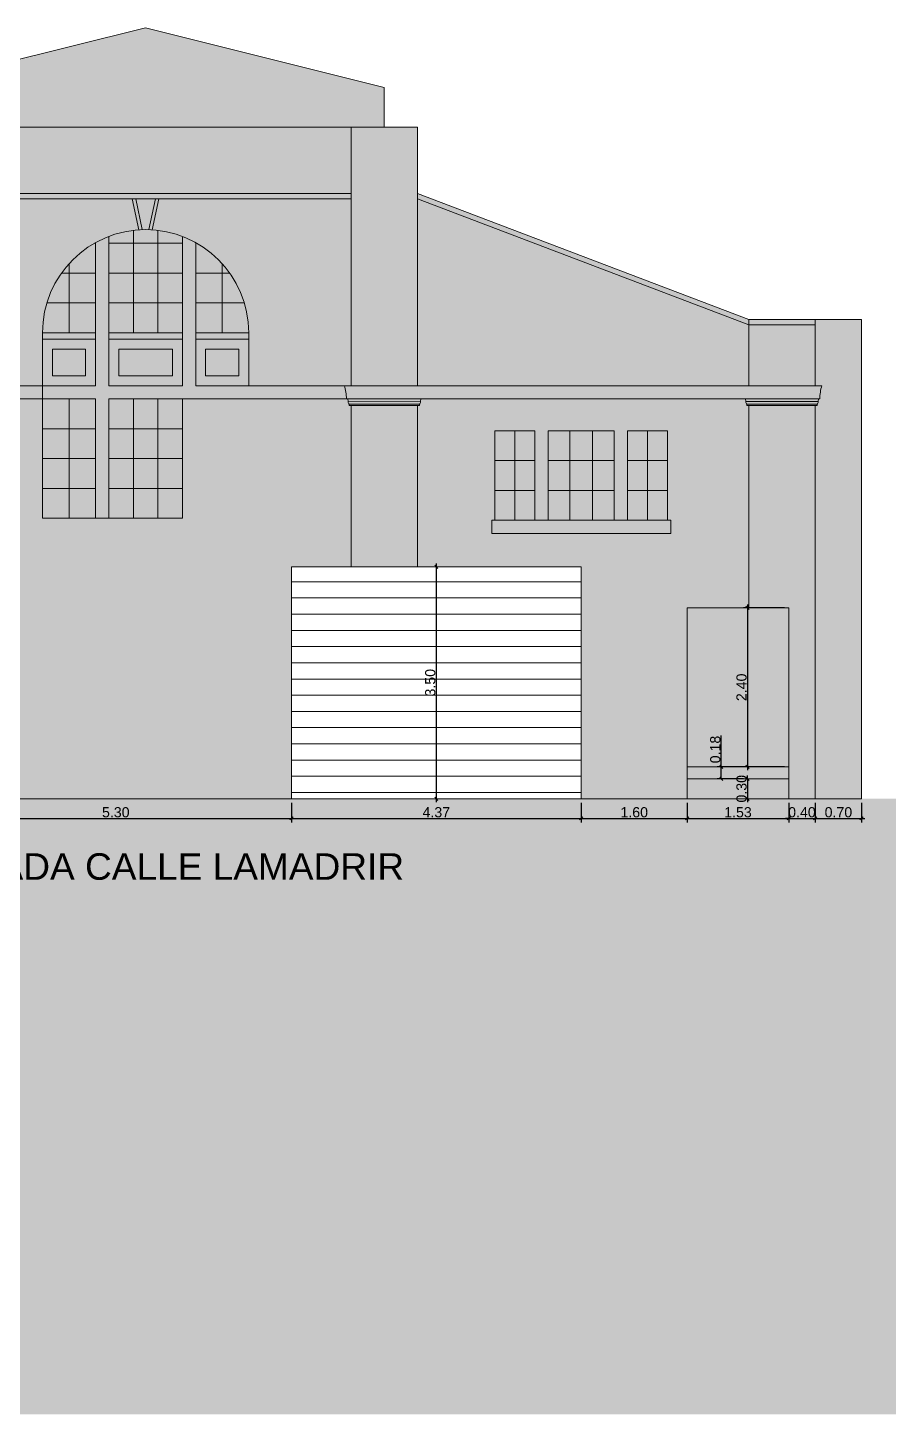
# Model space of a CAD drawing. Header units: metres. Extents: x -68 to 2267, y 0 to 1370.
# Drawn here: x 185.33 to 198.31, y 118.79 to 139.71 of the extents above; entities that cross this region are included whole.
import ezdxf

# ---------------------------------------------------------------- set-up
doc = ezdxf.new("R2010")
doc.units = ezdxf.units.M
doc.layers.add('00-Textos cotas y niveles', color=5, linetype='Continuous', lineweight=5)
doc.layers.add('11. Inst.Pluvial', color=7, linetype='Continuous')
doc.layers.add('A-Corte 1', color=7, linetype='Continuous', lineweight=15, true_color=0x000000)
doc.layers.add('A-Vista 1', color=7, linetype='Continuous', lineweight=9, true_color=0x000000)
doc.styles.add('Arial', font='arial.ttf')
doc.styles.get("Standard").update_dxf_attribs({"font": 'arial.ttf'})
doc.dimstyles.new('Diagonal_-_2_mm_Arial_azul', dxfattribs={"dimscale": 0.3048, "dimtxt": 0.153039, "dimasz": 0.492126, "dimexe": 0.061516, "dimexo": 0.061516, "dimgap": 0.012303, "dimtad": 1, "dimrnd": 0.01, "dimzin": 0, "dimdsep": 46, "dimtxsty": 'Arial', "dimblk1": 'OBLIQUE', "dimblk2": 'OBLIQUE', "dimsah": 1, "dimcen": 0.09, "dimdle": 0.061516, "dimazin": 0, "dimtfac": 1, "dimtdec": 4, "dimtix": 1, "dimtmove": 0, "dimatfit": 3, "dimfxl": 1, "dimtvp": 1, "dimtolj": 1, "dimtzin": 0, "dimarcsym": 2})

# ---------------------------------------------------------------- blocks, each defined once
blk = doc.blocks.new('_Oblique')
at = {"color": 0, "linetype": 'ByBlock', "lineweight": -2}
blk.add_line((-0.5, -0.5), (0.5, 0.5), dxfattribs=at)
blk = doc.blocks.new('*D52')
at = {"layer": '00-Textos cotas y niveles', "color": 0, "lineweight": -2, "transparency": 16777216}
for p, q in [((184.006, 128.017), (184.006, 127.721)), ((189.306, 128.017), (189.306, 127.721)), ((183.956, 127.782), (189.356, 127.782))]:
    blk.add_line(p, q, dxfattribs=at)
at = {"layer": 'Defpoints', "color": 0, "transparency": 16777216}
for p in [(184.006, 128.078), (189.306, 128.078), (189.306, 127.782)]:
    blk.add_point(p, dxfattribs=at)
at = {"layer": '00-Textos cotas y niveles', "color": 0, "lineweight": -2, "transparency": 16777216, "xscale": 0.05, "yscale": 0.05, "zscale": 0.05, "rotation": 180}
blk.add_blockref('_Oblique', (184.006, 127.782), dxfattribs=at)
at = {"layer": '00-Textos cotas y niveles', "color": 0, "lineweight": -2, "transparency": 16777216, "xscale": 0.05, "yscale": 0.05, "zscale": 0.05}
blk.add_blockref('_Oblique', (189.306, 127.782), dxfattribs=at)
at = {"layer": '00-Textos cotas y niveles', "color": 0, "transparency": 16777216, "insert": (186.656, 127.873), "char_height": 0.153, "attachment_point": 5, "style": 'Arial'}
blk.add_mtext('\\A1;5.30', dxfattribs=at)
blk = doc.blocks.new('*D53')
at = {"layer": '00-Textos cotas y niveles', "color": 0, "lineweight": -2, "transparency": 16777216}
for p, q in [((189.306, 128.017), (189.306, 127.721)), ((193.676, 128.017), (193.676, 127.721)), ((189.256, 127.782), (193.726, 127.782))]:
    blk.add_line(p, q, dxfattribs=at)
at = {"layer": 'Defpoints', "color": 0, "transparency": 16777216}
for p in [(189.306, 128.078), (193.676, 128.078), (193.676, 127.782)]:
    blk.add_point(p, dxfattribs=at)
at = {"layer": '00-Textos cotas y niveles', "color": 0, "lineweight": -2, "transparency": 16777216, "xscale": 0.05, "yscale": 0.05, "zscale": 0.05, "rotation": 180}
blk.add_blockref('_Oblique', (189.306, 127.782), dxfattribs=at)
at = {"layer": '00-Textos cotas y niveles', "color": 0, "lineweight": -2, "transparency": 16777216, "xscale": 0.05, "yscale": 0.05, "zscale": 0.05}
blk.add_blockref('_Oblique', (193.676, 127.782), dxfattribs=at)
at = {"layer": '00-Textos cotas y niveles', "color": 0, "transparency": 16777216, "insert": (191.491, 127.873), "char_height": 0.153, "attachment_point": 5, "style": 'Arial'}
blk.add_mtext('\\A1;4.37', dxfattribs=at)
blk = doc.blocks.new('*D54')
at = {"layer": '00-Textos cotas y niveles', "color": 0, "lineweight": -2, "transparency": 16777216}
for p, q in [((193.676, 128.017), (193.676, 127.721)), ((195.276, 128.017), (195.276, 127.721)), ((193.626, 127.782), (195.326, 127.782))]:
    blk.add_line(p, q, dxfattribs=at)
at = {"layer": 'Defpoints', "color": 0, "transparency": 16777216}
for p in [(193.676, 128.078), (195.276, 128.078), (195.276, 127.782)]:
    blk.add_point(p, dxfattribs=at)
at = {"layer": '00-Textos cotas y niveles', "color": 0, "lineweight": -2, "transparency": 16777216, "xscale": 0.05, "yscale": 0.05, "zscale": 0.05, "rotation": 180}
blk.add_blockref('_Oblique', (193.676, 127.782), dxfattribs=at)
at = {"layer": '00-Textos cotas y niveles', "color": 0, "lineweight": -2, "transparency": 16777216, "xscale": 0.05, "yscale": 0.05, "zscale": 0.05}
blk.add_blockref('_Oblique', (195.276, 127.782), dxfattribs=at)
at = {"layer": '00-Textos cotas y niveles', "color": 0, "transparency": 16777216, "insert": (194.476, 127.873), "char_height": 0.153, "attachment_point": 5, "style": 'Arial'}
blk.add_mtext('\\A1;1.60', dxfattribs=at)
blk = doc.blocks.new('*D55')
at = {"layer": '00-Textos cotas y niveles', "color": 0, "lineweight": -2, "transparency": 16777216}
for p, q in [((195.276, 128.017), (195.276, 127.721)), ((196.806, 128.017), (196.806, 127.721)), ((195.226, 127.782), (196.856, 127.782))]:
    blk.add_line(p, q, dxfattribs=at)
at = {"layer": 'Defpoints', "color": 0, "transparency": 16777216}
for p in [(195.276, 128.078), (196.806, 128.078), (196.806, 127.782)]:
    blk.add_point(p, dxfattribs=at)
at = {"layer": '00-Textos cotas y niveles', "color": 0, "lineweight": -2, "transparency": 16777216, "xscale": 0.05, "yscale": 0.05, "zscale": 0.05, "rotation": 180}
blk.add_blockref('_Oblique', (195.276, 127.782), dxfattribs=at)
at = {"layer": '00-Textos cotas y niveles', "color": 0, "lineweight": -2, "transparency": 16777216, "xscale": 0.05, "yscale": 0.05, "zscale": 0.05}
blk.add_blockref('_Oblique', (196.806, 127.782), dxfattribs=at)
at = {"layer": '00-Textos cotas y niveles', "color": 0, "transparency": 16777216, "insert": (196.041, 127.873), "char_height": 0.153, "attachment_point": 5, "style": 'Arial'}
blk.add_mtext('\\A1;1.53', dxfattribs=at)
blk = doc.blocks.new('*D56')
at = {"layer": '00-Textos cotas y niveles', "color": 0, "lineweight": -2, "transparency": 16777216}
for p, q in [((196.806, 128.017), (196.806, 127.721)), ((197.206, 128.017), (197.206, 127.721)), ((196.806, 127.782), (196.756, 127.782)), ((196.806, 127.782), (197.206, 127.782)), ((197.206, 127.782), (197.256, 127.782))]:
    blk.add_line(p, q, dxfattribs=at)
at = {"layer": 'Defpoints', "color": 0, "transparency": 16777216}
for p in [(196.806, 128.078), (197.206, 128.078), (197.206, 127.782)]:
    blk.add_point(p, dxfattribs=at)
at = {"layer": '00-Textos cotas y niveles', "color": 0, "lineweight": -2, "transparency": 16777216, "xscale": 0.05, "yscale": 0.05, "zscale": 0.05}
blk.add_blockref('_Oblique', (196.806, 127.782), dxfattribs=at)
at = {"layer": '00-Textos cotas y niveles', "color": 0, "lineweight": -2, "transparency": 16777216, "xscale": 0.05, "yscale": 0.05, "zscale": 0.05, "rotation": 180}
blk.add_blockref('_Oblique', (197.206, 127.782), dxfattribs=at)
at = {"layer": '00-Textos cotas y niveles', "color": 0, "transparency": 16777216, "insert": (197.006, 127.873), "char_height": 0.153, "attachment_point": 5, "style": 'Arial'}
blk.add_mtext('\\A1;0.40', dxfattribs=at)
blk = doc.blocks.new('*D57')
at = {"layer": '00-Textos cotas y niveles', "color": 0, "lineweight": -2, "transparency": 16777216}
for p, q in [((197.206, 128.017), (197.206, 127.721)), ((197.906, 128.017), (197.906, 127.721)), ((197.156, 127.782), (197.956, 127.782))]:
    blk.add_line(p, q, dxfattribs=at)
at = {"layer": 'Defpoints', "color": 0, "transparency": 16777216}
for p in [(197.206, 128.078), (197.906, 128.078), (197.906, 127.782)]:
    blk.add_point(p, dxfattribs=at)
at = {"layer": '00-Textos cotas y niveles', "color": 0, "lineweight": -2, "transparency": 16777216, "xscale": 0.05, "yscale": 0.05, "zscale": 0.05, "rotation": 180}
blk.add_blockref('_Oblique', (197.206, 127.782), dxfattribs=at)
at = {"layer": '00-Textos cotas y niveles', "color": 0, "lineweight": -2, "transparency": 16777216, "xscale": 0.05, "yscale": 0.05, "zscale": 0.05}
blk.add_blockref('_Oblique', (197.906, 127.782), dxfattribs=at)
at = {"layer": '00-Textos cotas y niveles', "color": 0, "transparency": 16777216, "insert": (197.556, 127.873), "char_height": 0.153, "attachment_point": 5, "style": 'Arial'}
blk.add_mtext('\\A1;0.70', dxfattribs=at)
blk = doc.blocks.new('*D58')
at = {"layer": '00-Textos cotas y niveles', "color": 0, "lineweight": -2, "transparency": 16777216}
for p, q in [((196.744, 130.958), (196.124, 130.958)), ((196.185, 131.008), (196.185, 128.508)), ((196.744, 128.558), (196.124, 128.558))]:
    blk.add_line(p, q, dxfattribs=at)
at = {"layer": 'Defpoints', "color": 0, "transparency": 16777216}
for p in [(196.806, 130.958), (196.185, 128.558), (196.806, 128.558)]:
    blk.add_point(p, dxfattribs=at)
at = {"layer": '00-Textos cotas y niveles', "color": 0, "lineweight": -2, "transparency": 16777216, "xscale": 0.05, "yscale": 0.05, "zscale": 0.05}
for p, rotation in [((196.185, 130.958), 90), ((196.185, 128.558), 270)]:
    blk.add_blockref('_Oblique', p, dxfattribs=dict(at, rotation=rotation))
at = {"layer": '00-Textos cotas y niveles', "color": 0, "transparency": 16777216, "insert": (196.095, 129.758), "char_height": 0.153, "attachment_point": 5, "rotation": 90, "style": 'Arial'}
blk.add_mtext('\\A1;2.40', dxfattribs=at)
blk = doc.blocks.new('*D59')
at = {"layer": '00-Textos cotas y niveles', "color": 0, "lineweight": -2, "transparency": 16777216}
for p, q in [((195.79, 128.558), (195.79, 129.031)), ((196.124, 128.558), (195.728, 128.558)), ((195.79, 128.378), (195.79, 128.608)), ((196.124, 128.378), (195.728, 128.378))]:
    blk.add_line(p, q, dxfattribs=at)
at = {"layer": 'Defpoints', "color": 0, "transparency": 16777216}
for p in [(196.185, 128.558), (195.79, 128.378), (196.185, 128.378)]:
    blk.add_point(p, dxfattribs=at)
at = {"layer": '00-Textos cotas y niveles', "color": 0, "lineweight": -2, "transparency": 16777216, "xscale": 0.05, "yscale": 0.05, "zscale": 0.05}
for p, rotation in [((195.79, 128.558), 90), ((195.79, 128.378), 270)]:
    blk.add_blockref('_Oblique', p, dxfattribs=dict(at, rotation=rotation))
at = {"layer": '00-Textos cotas y niveles', "color": 0, "transparency": 16777216, "insert": (195.699, 128.82), "char_height": 0.153, "attachment_point": 5, "rotation": 90, "style": 'Arial'}
blk.add_mtext('\\A1;0.18', dxfattribs=at)
blk = doc.blocks.new('*D60')
at = {"layer": '00-Textos cotas y niveles', "color": 0, "lineweight": -2, "transparency": 16777216}
for p, q in [((196.185, 128.378), (196.185, 128.428)), ((196.185, 128.378), (196.185, 128.078)), ((196.185, 128.078), (196.185, 128.028))]:
    blk.add_line(p, q, dxfattribs=at)
at = {"layer": 'Defpoints', "color": 0, "transparency": 16777216}
for p in [(196.185, 128.378), (196.185, 128.078), (196.185, 128.078)]:
    blk.add_point(p, dxfattribs=at)
at = {"layer": '00-Textos cotas y niveles', "color": 0, "lineweight": -2, "transparency": 16777216, "xscale": 0.05, "yscale": 0.05, "zscale": 0.05}
for p, rotation in [((196.185, 128.378), 270), ((196.185, 128.078), 90)]:
    blk.add_blockref('_Oblique', p, dxfattribs=dict(at, rotation=rotation))
at = {"layer": '00-Textos cotas y niveles', "color": 0, "transparency": 16777216, "insert": (196.095, 128.228), "char_height": 0.153, "attachment_point": 5, "rotation": 90, "style": 'Arial'}
blk.add_mtext('\\A1;0.30', dxfattribs=at)
blk = doc.blocks.new('*D61')
at = {"layer": '00-Textos cotas y niveles', "color": 0, "lineweight": -2, "transparency": 16777216}
blk.add_line((191.491, 131.628), (191.491, 128.028), dxfattribs=at)
at = {"layer": 'Defpoints', "color": 0, "transparency": 16777216}
for p in [(191.491, 131.578), (191.491, 128.078), (191.491, 128.078)]:
    blk.add_point(p, dxfattribs=at)
at = {"layer": '00-Textos cotas y niveles', "color": 0, "lineweight": -2, "transparency": 16777216, "xscale": 0.05, "yscale": 0.05, "zscale": 0.05}
for p, rotation in [((191.491, 131.578), 90), ((191.491, 128.078), 270)]:
    blk.add_blockref('_Oblique', p, dxfattribs=dict(at, rotation=rotation))
at = {"layer": '00-Textos cotas y niveles', "color": 0, "transparency": 16777216, "insert": (191.4, 129.828), "char_height": 0.153, "attachment_point": 5, "rotation": 90, "style": 'Arial'}
blk.add_mtext('\\A1;3.50', dxfattribs=at)

msp = doc.modelspace()

# ---------------------------------------------------------------- hatches: boundary and pattern name
at = {"true_color": 0x92b8cf, "transparency": 33554508}
h = msp.add_hatch(color=143, dxfattribs=at)
h.dxf.hatch_style = 1
h.paths.add_polyline_path([(187.291, 133.208), (186.921, 133.208), (186.921, 132.758), (187.291, 132.758)])
h.paths.add_polyline_path([(187.291, 133.658), (186.921, 133.658), (186.921, 133.208), (187.291, 133.208)])
h.paths.add_polyline_path([(186.921, 133.658), (186.551, 133.658), (186.551, 133.208), (186.921, 133.208)])
h.paths.add_polyline_path([(186.921, 134.108), (186.551, 134.108), (186.551, 133.658), (186.921, 133.658)])
h.paths.add_polyline_path([(187.291, 134.108), (186.921, 134.108), (186.921, 133.658), (187.291, 133.658)])
h.paths.add_polyline_path([(187.661, 134.108), (187.291, 134.108), (187.291, 133.658), (187.661, 133.658)])
h.paths.add_polyline_path([(187.661, 133.658), (187.291, 133.658), (187.291, 133.208), (187.661, 133.208)])
h.paths.add_polyline_path([(187.661, 133.208), (187.291, 133.208), (187.291, 132.758), (187.661, 132.758)])
h.paths.add_polyline_path([(187.661, 132.758), (187.291, 132.758), (187.291, 132.308), (187.661, 132.308)])
h.paths.add_polyline_path([(187.291, 132.758), (186.921, 132.758), (186.921, 132.308), (187.291, 132.308)])
h.paths.add_polyline_path([(186.921, 132.758), (186.551, 132.758), (186.551, 132.308), (186.921, 132.308)])
h.paths.add_polyline_path([(186.921, 133.208), (186.551, 133.208), (186.551, 132.758), (186.921, 132.758)])
h.paths.add_polyline_path([(186.351, 133.208), (185.951, 133.208), (185.951, 132.758), (186.351, 132.758)])
h.paths.add_polyline_path([(186.351, 132.758), (185.951, 132.758), (185.951, 132.308), (186.351, 132.308)])
h.paths.add_polyline_path([(185.951, 132.758), (185.551, 132.758), (185.551, 132.308), (185.951, 132.308)])
h.paths.add_polyline_path([(185.951, 133.208), (185.551, 133.208), (185.551, 132.758), (185.951, 132.758)])
h.paths.add_polyline_path([(185.951, 133.658), (185.551, 133.658), (185.551, 133.208), (185.951, 133.208)])
h.paths.add_polyline_path([(186.351, 133.658), (185.951, 133.658), (185.951, 133.208), (186.351, 133.208)])
h.paths.add_polyline_path([(186.351, 134.108), (185.951, 134.108), (185.951, 133.658), (186.351, 133.658)])
h.paths.add_polyline_path([(185.951, 134.108), (185.551, 134.108), (185.551, 133.658), (185.951, 133.658)])
h.paths.add_polyline_path([(186.351, 136.468, 0.082743), (185.951, 136.15), (185.951, 135.108), (186.351, 135.108)])
h.paths.add_polyline_path([(185.951, 136.15, 0.185486), (185.551, 135.108), (185.951, 135.108)])
h.paths.add_polyline_path([(186.921, 136.652, 0.061504), (186.551, 136.561), (186.551, 135.108), (186.921, 135.108)])
h.paths.add_polyline_path([(187.291, 136.652, 0.059698), (186.921, 136.652), (186.921, 135.108), (187.291, 135.108)])
h.paths.add_polyline_path([(187.661, 136.561, 0.061504), (187.291, 136.652), (187.291, 135.108), (187.661, 135.108)])
h.paths.add_polyline_path([(188.261, 136.008), (187.861, 136.008), (187.861, 135.558), (188.261, 135.558)])
h.paths.add_polyline_path([(188.261, 135.558), (187.861, 135.558), (187.861, 135.108), (188.261, 135.108)])
h.paths.add_polyline_path([(188.594, 135.558), (188.261, 135.558), (188.261, 135.108), (188.661, 135.108, 0.073529)])
h.paths.add_polyline_path([(188.374, 136.008), (188.261, 136.008), (188.261, 135.558), (188.594, 135.558, 0.081087)])
h.paths.add_polyline_path([(188.261, 136.15), (188.261, 136.008), (188.374, 136.008, 0.029102)])
h.paths.add_polyline_path([(188.261, 136.15, 0.082743), (187.861, 136.468), (187.861, 136.008), (188.261, 136.008)])
h.paths.add_polyline_path([(192.976, 133.628), (192.676, 133.628), (192.676, 133.178), (192.976, 133.178)])
h.paths.add_polyline_path([(192.676, 133.628), (192.376, 133.628), (192.376, 133.178), (192.676, 133.178)])
h.paths.add_polyline_path([(192.976, 133.178), (192.676, 133.178), (192.676, 132.728), (192.976, 132.728)])
h.paths.add_polyline_path([(192.676, 133.178), (192.376, 133.178), (192.376, 132.728), (192.676, 132.728)])
h.paths.add_polyline_path([(192.676, 132.728), (192.376, 132.728), (192.376, 132.278), (192.676, 132.278)])
h.paths.add_polyline_path([(192.976, 132.728), (192.676, 132.728), (192.676, 132.278), (192.976, 132.278)])
h.paths.add_polyline_path([(193.506, 132.728), (193.176, 132.728), (193.176, 132.278), (193.506, 132.278)])
h.paths.add_polyline_path([(193.846, 132.728), (193.506, 132.728), (193.506, 132.278), (193.676, 132.278), (193.846, 132.278)])
h.paths.add_polyline_path([(194.176, 132.728), (193.846, 132.728), (193.846, 132.278), (194.176, 132.278)])
h.paths.add_polyline_path([(194.176, 133.178), (193.846, 133.178), (193.846, 132.728), (194.176, 132.728)])
h.paths.add_polyline_path([(193.846, 133.178), (193.506, 133.178), (193.506, 132.728), (193.846, 132.728)])
h.paths.add_polyline_path([(193.506, 133.178), (193.176, 133.178), (193.176, 132.728), (193.506, 132.728)])
h.paths.add_polyline_path([(193.506, 133.628), (193.176, 133.628), (193.176, 133.178), (193.506, 133.178)])
h.paths.add_polyline_path([(193.846, 133.628), (193.506, 133.628), (193.506, 133.178), (193.846, 133.178)])
h.paths.add_polyline_path([(194.176, 133.628), (193.846, 133.628), (193.846, 133.178), (194.176, 133.178)])
h.paths.add_polyline_path([(194.676, 133.628), (194.376, 133.628), (194.376, 133.178), (194.676, 133.178)])
h.paths.add_polyline_path([(194.976, 133.628), (194.676, 133.628), (194.676, 133.178), (194.976, 133.178)])
h.paths.add_polyline_path([(194.976, 133.178), (194.676, 133.178), (194.676, 132.728), (194.976, 132.728)])
h.paths.add_polyline_path([(194.676, 133.178), (194.376, 133.178), (194.376, 132.728), (194.676, 132.728)])
h.paths.add_polyline_path([(194.676, 132.728), (194.376, 132.728), (194.376, 132.278), (194.676, 132.278)])
h.paths.add_polyline_path([(194.976, 132.728), (194.676, 132.728), (194.676, 132.278), (194.976, 132.278)])
at = {"layer": '11. Inst.Pluvial', "true_color": 0xc7c8ca, "transparency": 33554687}
h = msp.add_hatch(color=9, dxfattribs=at)
h.dxf.hatch_style = 1
h.paths.add_polyline_path([(209.842, 128.078), (158.319, 128.078), (158.319, 118.792), (209.842, 118.792)])
at = {"layer": 'A-Vista 1', "true_color": 0xb9b9c9}
h = msp.add_hatch(color=9, dxfattribs=at)
h.dxf.hatch_style = 1
h.paths.add_polyline_path([(178.006, 135.228), (177.006, 135.228), (177.006, 134.308), (178.006, 134.308)])
h.paths.add_polyline_path([(183.006, 137.128), (178.006, 135.228), (178.006, 134.308), (183.006, 134.308)])
h.paths.add_polyline_path([(184.006, 137.208), (184.006, 138.208), (183.006, 138.208), (183.006, 137.208), (183.006, 134.308), (184.006, 134.308)])
h.paths.add_polyline_path([(187.005, 136.66), (186.905, 137.128), (184.006, 137.128), (184.006, 134.308), (184.106, 134.308), (185.551, 134.308), (185.551, 134.508), (185.551, 135.108, -0.395405)])
h.paths.add_polyline_path([(190.206, 138.208), (184.006, 138.208), (184.006, 137.208), (190.206, 137.208)])
h.paths.add_polyline_path([(190.206, 137.128), (187.307, 137.128), (187.206, 136.66, -0.395405), (188.661, 135.108), (188.661, 134.308), (190.206, 134.308)])
h.paths.add_polyline_path([(191.206, 137.208), (191.206, 138.208), (190.206, 138.208), (190.206, 137.208), (190.206, 134.308), (191.206, 134.308)])
h.paths.add_polyline_path([(191.206, 137.128), (191.206, 134.308), (196.206, 134.308), (196.206, 135.228)])
h.paths.add_polyline_path([(186.551, 136.561, 0.035517), (186.351, 136.468), (186.351, 134.308), (186.551, 134.308)], flags=17)
h.paths.add_polyline_path([(186.351, 135.008), (185.551, 135.008), (185.551, 134.508), (185.551, 134.308), (186.351, 134.308)], flags=17)
h.paths.add_polyline_path([(186.201, 134.458), (185.701, 134.458), (185.701, 134.858), (186.201, 134.858)], flags=16)
h.paths.add_polyline_path([(186.201, 134.858), (185.701, 134.858), (185.701, 134.458), (186.201, 134.458)], flags=16)
h.paths.add_polyline_path([(187.661, 135.008), (186.551, 135.008), (186.551, 134.308), (187.661, 134.308)])
h.paths.add_polyline_path([(187.511, 134.858), (187.511, 134.458), (186.701, 134.458), (186.701, 134.858)], flags=0)
h.paths.add_polyline_path([(187.511, 134.858), (186.701, 134.858), (186.701, 134.458), (187.511, 134.458)], flags=16)
h.paths.add_polyline_path([(188.661, 135.008), (187.861, 135.008), (187.861, 134.308), (188.661, 134.308)], flags=17)
h.paths.add_polyline_path([(188.011, 134.858), (188.511, 134.858), (188.511, 134.458), (188.011, 134.458)], flags=0)
h.paths.add_polyline_path([(188.511, 134.858), (188.011, 134.858), (188.011, 134.458), (188.511, 134.458)], flags=16)
h.paths.add_polyline_path([(197.206, 135.228), (196.206, 135.228), (196.206, 134.308), (197.206, 134.308)])
h.paths.add_polyline_path([(190.706, 138.808), (187.106, 139.708), (182.706, 138.608), (182.706, 138.208), (184.006, 138.208), (190.206, 138.208), (190.706, 138.208)])
h = msp.add_hatch(color=9, dxfattribs=at)
h.dxf.hatch_style = 1
h.paths.add_polyline_path([(190.206, 137.208), (184.006, 137.208), (184.006, 137.128), (190.206, 137.128)])
h.paths.add_polyline_path([(187.256, 137.128), (186.956, 137.128), (187.056, 136.663, -0.016026), (187.156, 136.663)])
h.paths.add_polyline_path([(187.307, 137.128), (187.256, 137.128), (187.156, 136.663, -0.008148), (187.206, 136.66)])
h.paths.add_polyline_path([(186.956, 137.128), (186.905, 137.128), (187.005, 136.66, -0.008148), (187.056, 136.663)])
h.paths.add_polyline_path([(187.861, 136.468, 0.035517), (187.661, 136.561), (187.661, 134.308), (187.861, 134.308)])
h.paths.add_polyline_path([(188.511, 134.858), (188.011, 134.858), (188.011, 134.458), (188.511, 134.458)])
h.paths.add_polyline_path([(187.511, 134.858), (186.701, 134.858), (186.701, 134.458), (187.511, 134.458)])
h.paths.add_polyline_path([(187.661, 135.108), (186.551, 135.108), (186.551, 135.008), (187.661, 135.008)])
h.paths.add_polyline_path([(186.351, 135.108), (185.551, 135.108), (185.551, 135.008), (186.351, 135.008)])
h.paths.add_polyline_path([(188.661, 135.108), (187.861, 135.108), (187.861, 135.008), (188.661, 135.008)])
h.paths.add_polyline_path([(197.206, 135.308), (196.206, 135.308), (196.206, 135.228), (197.206, 135.228)])
h.paths.add_polyline_path([(191.206, 137.208), (191.206, 137.128), (196.206, 135.228), (196.206, 135.308)])
at = {"layer": 'A-Vista 1', "true_color": 0x9797af}
h = msp.add_hatch(color=253, dxfattribs=at)
h.dxf.hatch_style = 1
h.paths.add_polyline_path([(184.006, 134.008), (183.006, 134.008), (183.006, 131.578), (184.006, 131.578)])
edge = h.paths.add_edge_path()
edge.add_line((185.551, 134.108), (184.076, 134.108))
edge.add_line((184.076, 134.108), (184.056, 134.108))
edge.add_line((184.056, 134.108), (184.051, 134.068))
edge.add_arc((183.996, 134.066), 0.0553, -43.2661, 2.154, ccw=False)
edge.add_line((184.036, 134.028), (184.036, 134.008))
edge.add_line((184.036, 134.008), (184.006, 134.008))
edge.add_line((184.006, 134.008), (184.006, 131.578))
edge.add_line((184.006, 131.578), (185.551, 131.578))
edge.add_line((185.551, 131.578), (189.306, 131.578))
edge.add_line((189.306, 131.578), (190.206, 131.578))
edge.add_line((190.206, 131.578), (190.206, 134.008))
edge.add_line((190.206, 134.008), (190.176, 134.008))
edge.add_line((190.176, 134.008), (190.176, 134.028))
edge.add_arc((190.216, 134.066), 0.0553, 177.846, 223.2661, ccw=False)
edge.add_line((190.161, 134.068), (190.156, 134.108))
edge.add_line((190.156, 134.108), (187.661, 134.108))
edge.add_line((187.661, 134.108), (187.661, 132.308))
edge.add_line((187.661, 132.308), (185.551, 132.308))
edge.add_line((185.551, 132.308), (185.551, 134.108))
edge = h.paths.add_edge_path()
edge.add_line((185.551, 134.308), (184.106, 134.308))
edge.add_arc((184.787, 134.104), 0.711, 163.2974, 179.6411)
edge.add_line((184.076, 134.108), (185.551, 134.108))
edge.add_line((185.551, 134.108), (185.551, 134.308))
edge = h.paths.add_edge_path()
edge.add_line((184.106, 134.308), (178.106, 134.308))
edge.add_arc((178.787, 134.104), 0.711, 163.2974, 179.6411)
edge.add_line((178.076, 134.108), (184.076, 134.108))
edge.add_arc((184.787, 134.104), 0.711, 163.2974, 179.6411, ccw=False)
edge = h.paths.add_edge_path()
edge.add_line((178.106, 134.308), (176.906, 134.308))
edge.add_arc((176.224, 134.104), 0.711, 0.3589, 16.7026, ccw=False)
edge.add_line((176.936, 134.108), (178.076, 134.108))
edge.add_arc((178.787, 134.104), 0.711, 163.2974, 179.6411, ccw=False)
edge = h.paths.add_edge_path()
edge.add_line((183.006, 134.008), (182.976, 134.008))
edge.add_line((182.976, 134.008), (182.976, 134.028))
edge.add_arc((183.016, 134.066), 0.0553, 177.846, 223.2661, ccw=False)
edge.add_line((182.961, 134.068), (182.956, 134.108))
edge.add_line((182.956, 134.108), (178.076, 134.108))
edge.add_line((178.076, 134.108), (178.056, 134.108))
edge.add_line((178.056, 134.108), (178.051, 134.068))
edge.add_arc((177.996, 134.066), 0.0553, -43.2661, 2.154, ccw=False)
edge.add_line((178.036, 134.028), (178.036, 134.008))
edge.add_line((178.036, 134.008), (178.006, 134.008))
edge.add_line((178.006, 134.008), (178.006, 132.698))
edge.add_line((178.006, 132.698), (183.006, 132.698))
edge.add_line((183.006, 132.698), (183.006, 134.008))
h.paths.add_polyline_path([(178.006, 134.008), (177.006, 134.008), (177.006, 131.578), (178.006, 131.578)])
edge = h.paths.add_edge_path()
edge.add_line((177.006, 134.008), (176.976, 134.008))
edge.add_line((176.976, 134.008), (176.976, 134.028))
edge.add_arc((177.016, 134.066), 0.0553, 177.846, 223.2661, ccw=False)
edge.add_line((176.961, 134.068), (176.956, 134.108))
edge.add_line((176.956, 134.108), (176.936, 134.108))
edge.add_arc((176.224, 134.104), 0.711, 0.3589, 16.7026)
edge.add_line((176.906, 134.308), (177.006, 134.308))
edge.add_line((177.006, 134.308), (177.006, 135.308))
edge.add_line((177.006, 135.308), (176.466, 135.308))
edge.add_line((176.466, 135.308), (176.466, 131.578))
edge.add_line((176.466, 131.578), (177.006, 131.578))
edge.add_line((177.006, 131.578), (177.006, 134.008))
h.paths.add_polyline_path([(191.206, 134.008), (190.206, 134.008), (190.206, 131.578), (191.206, 131.578)])
h.paths.add_polyline_path([(197.206, 134.008), (196.206, 134.008), (196.206, 131.428), (197.206, 131.428)])
edge = h.paths.add_edge_path()
edge.add_line((197.906, 134.308), (197.906, 135.308))
edge.add_line((197.906, 135.308), (197.206, 135.308))
edge.add_line((197.206, 135.308), (197.206, 134.308))
edge.add_line((197.206, 134.308), (197.306, 134.308))
edge.add_arc((197.987, 134.104), 0.711, 163.2974, 179.6411)
edge.add_line((197.276, 134.108), (197.256, 134.108))
edge.add_line((197.256, 134.108), (197.251, 134.068))
edge.add_arc((197.196, 134.066), 0.0553, -43.2661, 2.154, ccw=False)
edge.add_line((197.236, 134.028), (197.236, 134.008))
edge.add_line((197.236, 134.008), (197.206, 134.008))
edge.add_line((197.206, 134.008), (197.206, 131.428))
edge.add_line((197.206, 131.428), (197.206, 128.078))
edge.add_line((197.206, 128.078), (197.906, 128.078))
edge.add_line((197.906, 128.078), (197.906, 134.308))
edge = h.paths.add_edge_path()
edge.add_line((197.306, 134.308), (190.106, 134.308))
edge.add_arc((189.424, 134.104), 0.711, 0.3589, 16.7026, ccw=False)
edge.add_line((190.136, 134.108), (190.156, 134.108))
edge.add_line((190.156, 134.108), (197.276, 134.108))
edge.add_arc((197.987, 134.104), 0.711, 163.2974, 179.6411, ccw=False)
edge = h.paths.add_edge_path()
edge.add_line((191.236, 134.028), (191.236, 134.008))
edge.add_line((191.236, 134.008), (190.176, 134.008))
edge.add_line((190.176, 134.008), (190.176, 134.028))
edge.add_arc((190.216, 134.066), 0.0553, 177.846, 223.2661, ccw=False)
edge.add_line((190.161, 134.068), (190.156, 134.108))
edge.add_line((190.156, 134.108), (191.256, 134.108))
edge.add_line((191.256, 134.108), (191.251, 134.068))
edge.add_arc((191.196, 134.066), 0.0553, -43.2661, 2.154, ccw=False)
h.paths.add_polyline_path([(197.256, 134.108), (196.156, 134.108), (196.161, 134.068), (197.251, 134.068)])
edge = h.paths.add_edge_path()
edge.add_line((197.251, 134.068), (196.161, 134.068))
edge.add_arc((196.216, 134.066), 0.0553, 177.846, 223.2661)
edge.add_line((196.176, 134.028), (197.236, 134.028))
edge.add_arc((197.196, 134.066), 0.0553, 316.7339, 362.154)
h.paths.add_polyline_path([(197.236, 134.028), (196.176, 134.028), (196.176, 134.008), (197.236, 134.008)])
h = msp.add_hatch(color=253, dxfattribs=at)
h.dxf.hatch_style = 1
h.paths.add_polyline_path([(190.106, 134.308), (188.661, 134.308), (187.861, 134.308), (187.661, 134.308), (186.551, 134.308), (186.351, 134.308), (185.551, 134.308), (185.551, 134.108), (186.351, 134.108), (186.351, 132.308), (186.551, 132.308), (186.551, 134.108), (187.661, 134.108), (190.136, 134.108, 0.071434)])
h.paths.add_polyline_path([(184.056, 134.108), (182.956, 134.108), (182.961, 134.068), (184.051, 134.068)])
h.paths.add_polyline_path([(184.051, 134.068), (182.961, 134.068, 0.200818), (182.976, 134.028), (184.036, 134.028, 0.200818)])
h.paths.add_polyline_path([(184.036, 134.028), (182.976, 134.028), (182.976, 134.008), (184.036, 134.008)])
h.paths.add_polyline_path([(178.056, 134.108), (178.036, 134.108), (176.956, 134.108), (176.961, 134.068), (178.051, 134.068)])
h.paths.add_polyline_path([(178.051, 134.068), (176.961, 134.068, 0.200818), (176.976, 134.028), (178.036, 134.028, 0.200818)])
h.paths.add_polyline_path([(178.036, 134.028), (176.976, 134.028), (176.976, 134.008), (178.036, 134.008)])
h = msp.add_hatch(color=253, dxfattribs=at)
h.dxf.hatch_style = 1
h.paths.add_polyline_path([(196.206, 134.008), (196.176, 134.008), (196.176, 134.028, -0.200818), (196.161, 134.068), (196.156, 134.108), (191.256, 134.108), (191.251, 134.068, -0.200818), (191.236, 134.028), (191.236, 134.008), (191.206, 134.008), (191.206, 131.578), (193.676, 131.578), (193.676, 131.428), (196.206, 131.428)])
h.paths.add_polyline_path([(192.376, 133.628), (192.976, 133.628), (192.976, 132.278), (193.176, 132.278), (193.176, 133.628), (194.176, 133.628), (194.176, 132.278), (194.376, 132.278), (194.376, 133.628), (194.976, 133.628), (194.976, 132.278), (195.026, 132.278), (195.026, 132.078), (192.326, 132.078), (192.326, 132.278), (192.376, 132.278)], flags=16)
h.paths.add_polyline_path([(193.846, 133.178), (193.846, 132.278), (193.676, 132.278), (193.506, 132.278), (193.506, 133.178)], flags=0)
h.paths.add_polyline_path([(195.026, 132.278), (194.976, 132.278), (194.376, 132.278), (194.176, 132.278), (193.676, 132.278), (193.506, 132.278), (193.176, 132.278), (192.976, 132.278), (192.376, 132.278), (192.326, 132.278), (192.326, 132.078), (195.026, 132.078)], flags=0)
at = {"layer": 'A-Vista 1', "true_color": 0xa3a3b8}
h = msp.add_hatch(color=253, dxfattribs=at)
h.dxf.hatch_style = 1
h.paths.add_polyline_path([(195.026, 132.278), (194.976, 132.278), (194.376, 132.278), (194.176, 132.278), (193.676, 132.278), (193.176, 132.278), (192.976, 132.278), (192.376, 132.278), (192.326, 132.278), (192.326, 132.078), (195.026, 132.078)])
at = {"layer": 'A-Vista 1', "true_color": 0xcdcdcd}
h = msp.add_hatch(color=254, dxfattribs=at)
h.dxf.hatch_style = 1
h.paths.add_polyline_path([(185.551, 131.578), (184.006, 131.578), (184.006, 128.078), (185.551, 128.078)])
h.paths.add_polyline_path([(184.006, 131.578), (183.006, 131.578), (183.006, 128.078), (184.006, 128.078)])
h.paths.add_polyline_path([(178.006, 131.578), (177.006, 131.578), (177.006, 128.078), (178.006, 128.078)])
h.paths.add_polyline_path([(177.006, 131.578), (176.466, 131.578), (176.466, 128.078), (177.006, 128.078)])
h.paths.add_polyline_path([(195.276, 130.958), (196.206, 130.958), (196.206, 131.428), (193.676, 131.428), (193.676, 130.078), (195.276, 130.078)])
h.paths.add_polyline_path([(197.206, 131.428), (196.206, 131.428), (196.206, 130.958), (196.806, 130.958), (196.806, 128.078), (197.206, 128.078)])
at = {"layer": 'A-Vista 1', "true_color": 0x9797af}
h = msp.add_hatch(color=253, dxfattribs=at)
h.dxf.hatch_style = 1
h.paths.add_polyline_path([(189.306, 131.578), (185.551, 131.578), (185.551, 130.078), (189.306, 130.078)])
at = {"layer": 'A-Vista 1', "true_color": 0x000000}
h = msp.add_hatch(dxfattribs=at)
h.set_pattern_fill('ANSI31', color=18, scale=0.077, angle=135, style=2)
h.set_pattern_definition([(180, (-1888.34594, -1163.1448), (-3e-17, -0.244475), [])])
h.paths.add_polyline_path([(193.676, 131.578), (189.306, 131.578), (189.306, 128.078), (193.676, 128.078)])
at = {"layer": 'A-Vista 1', "true_color": 0x636466}
h = msp.add_hatch(color=251, dxfattribs=at)
h.dxf.hatch_style = 2
h.paths.add_polyline_path([(196.806, 130.958), (195.276, 130.958), (195.276, 128.558), (196.806, 128.558)])
at = {"layer": 'A-Vista 1', "true_color": 0xffffff}
h = msp.add_hatch(color=7, dxfattribs=at)
h.dxf.hatch_style = 1
h.paths.add_polyline_path([(195.276, 130.078), (193.676, 130.078), (193.676, 128.078), (195.276, 128.078)])
h.paths.add_polyline_path([(189.306, 130.078), (185.551, 130.078), (185.551, 128.078), (189.306, 128.078)])
at = {"layer": 'A-Vista 1', "true_color": 0x9797af}
h = msp.add_hatch(color=253, dxfattribs=at)
h.dxf.hatch_style = 1
h.paths.add_polyline_path([(196.806, 128.378), (195.276, 128.378), (195.276, 128.078), (196.806, 128.078)])
h.paths.add_polyline_path([(196.806, 128.558), (195.276, 128.558), (195.276, 128.378), (196.806, 128.378)])

# ---------------------------------------------------------------- linework, layer by layer
at = {"layer": 'A-Corte 1'}
for p, q in [((187.106, 139.708), (182.706, 138.608)), ((187.106, 139.708), (190.706, 138.808)), ((190.706, 138.208), (190.706, 138.808)), ((184.006, 138.208), (190.206, 138.208)), ((190.206, 137.208), (190.206, 138.208)), ((191.206, 138.208), (190.206, 138.208)), ((191.206, 137.208), (191.206, 138.208)), ((190.206, 137.208), (184.006, 137.208)), ((190.206, 137.128), (184.006, 137.128)), ((187.005, 136.66), (186.905, 137.128)), ((187.106, 137.128), (186.956, 137.128)), ((187.056, 136.663), (186.956, 137.128)), ((187.106, 137.128), (187.256, 137.128)), ((187.256, 137.128), (187.156, 136.663)), ((187.307, 137.128), (187.206, 136.66)), ((190.206, 134.308), (190.206, 137.208)), ((191.206, 134.308), (191.206, 137.208)), ((191.206, 137.208), (196.206, 135.308)), ((196.206, 135.228), (191.206, 137.128)), ((186.921, 136.652), (186.921, 135.108)), ((187.291, 135.108), (187.291, 136.652)), ((186.334, 136.458), (186.351, 136.458)), ((186.351, 136.468), (186.351, 134.308)), ((186.551, 136.561), (186.551, 134.308)), ((186.551, 136.458), (187.661, 136.458)), ((187.661, 134.308), (187.661, 136.561)), ((187.861, 134.308), (187.861, 136.468)), ((185.838, 136.008), (186.351, 136.008)), ((186.551, 136.008), (187.661, 136.008)), ((185.617, 135.558), (186.351, 135.558)), ((186.551, 135.558), (187.661, 135.558)), ((197.906, 135.308), (196.206, 135.308)), ((196.206, 134.308), (196.206, 135.308)), ((197.206, 135.228), (196.206, 135.228)), ((197.206, 134.308), (197.206, 135.308)), ((197.906, 134.308), (197.906, 135.308)), ((185.551, 135.108), (185.551, 134.508)), ((186.351, 135.108), (185.551, 135.108)), ((186.351, 135.008), (185.551, 135.008)), ((187.661, 135.108), (186.551, 135.108)), ((187.661, 135.008), (186.551, 135.008)), ((188.661, 135.108), (187.861, 135.108)), ((188.661, 135.008), (187.861, 135.008)), ((188.661, 134.308), (188.661, 135.108)), ((186.201, 134.858), (185.701, 134.858)), ((185.701, 134.858), (185.701, 134.458)), ((186.201, 134.858), (186.201, 134.458)), ((186.701, 134.858), (186.701, 134.458)), ((187.511, 134.858), (186.701, 134.858)), ((187.511, 134.458), (187.511, 134.858)), ((188.011, 134.458), (188.011, 134.858)), ((188.511, 134.858), (188.011, 134.858)), ((188.511, 134.458), (188.511, 134.858)), ((185.551, 134.508), (185.551, 132.308)), ((185.551, 134.308), (184.106, 134.308)), ((185.551, 134.308), (186.351, 134.308)), ((185.701, 134.458), (186.201, 134.458)), ((186.551, 134.308), (187.661, 134.308)), ((186.701, 134.458), (187.511, 134.458)), ((187.861, 134.308), (188.661, 134.308)), ((188.011, 134.458), (188.511, 134.458)), ((188.661, 134.308), (197.306, 134.308)), ((197.906, 128.078), (197.906, 134.308)), ((185.551, 134.108), (184.076, 134.108)), ((185.551, 134.108), (186.351, 134.108)), ((186.351, 134.108), (186.351, 132.308)), ((186.551, 134.108), (186.551, 132.308)), ((186.551, 134.108), (187.661, 134.108)), ((186.921, 134.108), (186.921, 132.308)), ((187.291, 132.308), (187.291, 134.108)), ((187.661, 134.108), (197.276, 134.108)), ((187.661, 132.308), (187.661, 134.108)), ((190.156, 134.108), (190.161, 134.068)), ((191.256, 134.108), (191.251, 134.068)), ((196.156, 134.108), (196.161, 134.068)), ((197.256, 134.108), (197.251, 134.068)), ((191.251, 134.066), (190.161, 134.068)), ((190.176, 134.008), (190.176, 134.028)), ((190.176, 134.028), (191.236, 134.028)), ((190.176, 134.008), (191.236, 134.008)), ((190.206, 134.008), (190.206, 131.578)), ((191.206, 131.578), (191.206, 134.008)), ((191.236, 134.028), (191.236, 134.008)), ((196.161, 134.068), (197.251, 134.068)), ((196.176, 134.008), (196.176, 134.028)), ((196.176, 134.028), (197.236, 134.028)), ((196.176, 134.008), (197.236, 134.008)), ((196.206, 130.958), (196.206, 134.008)), ((197.206, 128.078), (197.206, 134.008)), ((197.236, 134.028), (197.236, 134.008)), ((185.551, 133.658), (186.351, 133.658)), ((186.551, 133.658), (187.661, 133.658)), ((192.376, 132.278), (192.376, 133.628)), ((192.376, 133.628), (192.976, 133.628)), ((192.976, 133.628), (192.976, 132.278)), ((193.176, 132.278), (193.176, 133.628)), ((193.176, 133.628), (194.176, 133.628)), ((194.176, 133.628), (194.176, 132.278)), ((194.376, 132.278), (194.376, 133.628)), ((194.376, 133.628), (194.976, 133.628)), ((194.976, 133.628), (194.976, 132.278)), ((185.551, 133.208), (186.351, 133.208)), ((186.551, 133.208), (187.661, 133.208)), ((185.551, 132.758), (186.351, 132.758)), ((186.551, 132.758), (187.661, 132.758)), ((185.551, 132.308), (187.661, 132.308)), ((192.376, 132.278), (192.326, 132.278)), ((192.326, 132.278), (192.326, 132.078)), ((192.976, 132.278), (192.376, 132.278)), ((192.976, 132.278), (193.176, 132.278)), ((193.676, 132.278), (193.176, 132.278)), ((194.176, 132.278), (193.676, 132.278)), ((194.176, 132.278), (194.376, 132.278)), ((194.976, 132.278), (194.376, 132.278)), ((194.976, 132.278), (195.026, 132.278)), ((195.026, 132.278), (195.026, 132.078)), ((195.026, 132.078), (192.326, 132.078)), ((195.276, 130.958), (196.806, 130.958)), ((196.806, 130.958), (196.806, 128.078)), ((195.276, 128.558), (196.806, 128.558)), ((195.276, 128.378), (196.806, 128.378)), ((184.006, 128.078), (189.306, 128.078)), ((189.306, 128.078), (193.676, 128.078)), ((193.676, 128.078), (195.276, 128.078)), ((195.276, 128.078), (196.806, 128.078)), ((196.806, 128.078), (197.906, 128.078))]:
    msp.add_line(p, q, dxfattribs=at)
for points in [[(189.306, 128.078), (189.306, 131.578), (193.676, 131.578)], [(193.676, 128.078), (193.676, 131.578)], [(195.276, 128.078), (195.276, 130.958)]]:
    msp.add_lwpolyline(points, dxfattribs=at)
for centre, radius, start, end in [((187.106, 135.108), 1.555, 0, 180), ((189.424, 134.104), 0.711, 0.3589, 16.7026), ((197.987, 134.104), 0.711, 163.2974, 179.6411), ((190.216, 134.066), 0.0553, 177.846, 223.2661), ((191.196, 134.066), 0.0553, 316.7339, 2.154), ((196.216, 134.066), 0.0553, 177.846, 223.2661), ((197.196, 134.066), 0.0553, 316.7339, 2.154)]:
    msp.add_arc(centre, radius, start, end, dxfattribs=at)
at = {"layer": 'A-Vista 1'}
for p, q in [((185.951, 136.15), (185.951, 135.108)), ((187.861, 136.008), (188.374, 136.008)), ((188.261, 135.108), (188.261, 136.15)), ((187.861, 135.558), (188.594, 135.558)), ((185.951, 134.108), (185.951, 132.308)), ((192.676, 133.628), (192.676, 132.278)), ((193.506, 133.628), (193.506, 132.278)), ((193.846, 133.628), (193.846, 132.278)), ((194.676, 133.628), (194.676, 132.278)), ((192.376, 133.178), (192.976, 133.178)), ((193.176, 133.178), (194.176, 133.178)), ((194.376, 133.178), (194.976, 133.178)), ((192.376, 132.728), (192.976, 132.728)), ((193.176, 132.728), (194.176, 132.728)), ((194.376, 132.728), (194.976, 132.728))]:
    msp.add_line(p, q, dxfattribs=at)

# ---------------------------------------------------------------- texts
at = {"insert": (176.466, 127.255), "char_height": 0.4, "attachment_point": 1}
msp.add_mtext_dynamic_manual_height_columns('\\pxqc;FACHADA CALLE LAMADRIR', width=21.44, gutter_width=12.5, heights=[0], dxfattribs=at)

# ---------------------------------------------------------------- dimensions: what is measured, and where the dimension line sits
at = {"layer": '00-Textos cotas y niveles'}
for base, p1, p2, picture, middle in [((191.491, 128.078), (191.491, 131.578), (191.491, 128.078), '*D61', (191.4, 129.828)), ((196.185, 128.558), (196.806, 130.958), (196.806, 128.558), '*D58', (196.095, 129.758)), ((196.185, 128.078), (196.185, 128.378), (196.185, 128.078), '*D60', (196.095, 128.228))]:
    dim = msp.add_linear_dim(base=base, p1=p1, p2=p2, angle=90, dimstyle='Diagonal_-_2_mm_Arial_azul', override={"dimscale": 1, "dimasz": 0.05, "dimpost": '<>', "dimdle": 0.05, "dimtdec": 2}, dxfattribs=at)
    dim.commit()
    dim.dimension.update_dxf_attribs({"geometry": picture, "text_midpoint": middle})
dim = msp.add_linear_dim(base=(195.79, 128.378), p1=(196.185, 128.558), p2=(196.185, 128.378), angle=90, dimstyle='Diagonal_-_2_mm_Arial_azul', override={"dimscale": 1, "dimasz": 0.05, "dimpost": '<>', "dimdle": 0.05, "dimtdec": 2}, dxfattribs=at)
dim.commit()
dim.dimension.update_dxf_attribs({"geometry": '*D59', "text_midpoint": (195.79, 128.82), "dimtype": 160})
for base, p1, p2, picture, middle in [((189.306, 127.782), (184.006, 128.078), (189.306, 128.078), '*D52', (186.656, 127.873)), ((193.676, 127.782), (189.306, 128.078), (193.676, 128.078), '*D53', (191.491, 127.873)), ((195.276, 127.782), (193.676, 128.078), (195.276, 128.078), '*D54', (194.476, 127.873)), ((196.806, 127.782), (195.276, 128.078), (196.806, 128.078), '*D55', (196.041, 127.873)), ((197.206, 127.782), (196.806, 128.078), (197.206, 128.078), '*D56', (197.006, 127.873)), ((197.906, 127.782), (197.206, 128.078), (197.906, 128.078), '*D57', (197.556, 127.873))]:
    dim = msp.add_linear_dim(base=base, p1=p1, p2=p2, dimstyle='Diagonal_-_2_mm_Arial_azul', override={"dimscale": 1, "dimasz": 0.05, "dimpost": '<>', "dimdle": 0.05, "dimtdec": 2}, dxfattribs=at)
    dim.commit()
    dim.dimension.update_dxf_attribs({"geometry": picture, "text_midpoint": middle})

doc.saveas('drawing.dxf')
